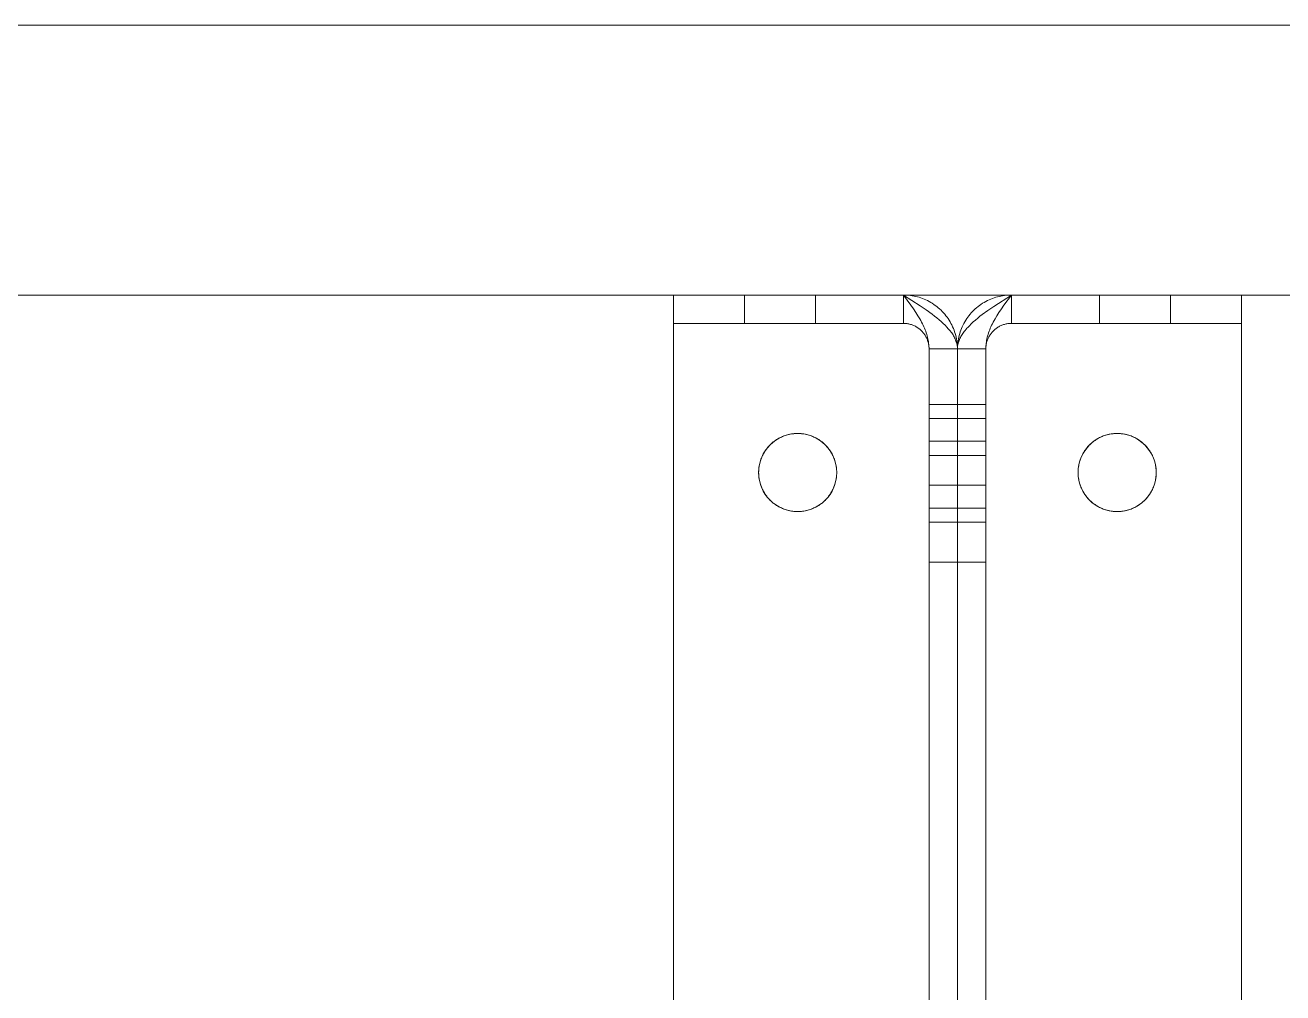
# Model space of a CAD drawing. Header units: millimetres. Extents: x -244 to 4312, y 246 to 2799.
# Drawn here: x 1683.7 to 1860.8, y 2192.3 to 2328.6 of the extents above; entities that cross this region are included whole.
import ezdxf

# ---------------------------------------------------------------- set-up
doc = ezdxf.new("R2010")
doc.units = ezdxf.units.MM
doc.layers.add('ZANO_R', color=7, linetype='Continuous', lineweight=0)

msp = doc.modelspace()

# ---------------------------------------------------------------- linework, layer by layer
at = {"layer": 'ZANO_R'}
for p, q in [((163, 2328.59), (1957, 2328.59)), ((1775, 2290.59), (1100, 2290.59)), ((1775, 2290.59), (1775, 2150.59)), ((1775, 2290.59), (1807.4, 2290.59)), ((1785, 2286.59), (1785, 2290.59)), ((1795, 2286.59), (1795, 2290.59)), ((1822.6, 2290.59), (1807.4, 2290.59)), ((1809.75, 2289.07), (1807.4, 2290.59)), ((1807.4, 2290.59), (1808.45, 2289.17)), ((1807.4, 2286.59), (1807.4, 2290.59)), ((1807.4, 2290.59), (1807.65, 2290.59)), ((1807.65, 2290.59), (1807.9, 2290.58)), ((1807.9, 2290.58), (1808.15, 2290.56)), ((1808.15, 2290.56), (1808.39, 2290.53)), ((1808.39, 2290.53), (1808.64, 2290.49)), ((1808.64, 2290.49), (1808.89, 2290.45)), ((1808.89, 2290.45), (1809.13, 2290.39)), ((1820.11, 2288.98), (1822.6, 2290.59)), ((1820.88, 2290.39), (1821.12, 2290.45)), ((1821.12, 2290.45), (1821.36, 2290.49)), ((1821.36, 2290.49), (1821.61, 2290.53)), ((1822.6, 2290.59), (1821.56, 2289.17)), ((1821.61, 2290.53), (1821.86, 2290.56)), ((1821.86, 2290.56), (1822.11, 2290.58)), ((1822.11, 2290.58), (1822.35, 2290.59)), ((1822.35, 2290.59), (1822.6, 2290.59)), ((1822.6, 2290.59), (1855, 2290.59)), ((1822.6, 2286.59), (1822.6, 2290.59)), ((1835, 2286.59), (1835, 2290.59)), ((1845, 2286.59), (1845, 2290.59)), ((1957, 2290.59), (1855, 2290.59)), ((1855, 2150.59), (1855, 2290.59)), ((1808.45, 2289.17), (1808.81, 2288.65)), ((1809.13, 2290.39), (1809.37, 2290.33)), ((1809.37, 2290.33), (1809.61, 2290.27)), ((1809.61, 2290.27), (1809.85, 2290.19)), ((1810.6, 2288.49), (1809.75, 2289.07)), ((1809.85, 2290.19), (1810.08, 2290.11)), ((1810.08, 2290.11), (1810.31, 2290.01)), ((1810.31, 2290.01), (1810.55, 2289.91)), ((1810.55, 2289.91), (1810.78, 2289.8)), ((1810.78, 2289.8), (1811.01, 2289.68)), ((1811.01, 2289.68), (1811.24, 2289.55)), ((1811.24, 2289.55), (1811.46, 2289.42)), ((1811.46, 2289.42), (1811.68, 2289.27)), ((1811.68, 2289.27), (1811.89, 2289.12)), ((1811.89, 2289.12), (1812.1, 2288.97)), ((1812.1, 2288.97), (1812.3, 2288.8)), ((1812.3, 2288.8), (1812.5, 2288.63)), ((1817.7, 2288.8), (1817.51, 2288.63)), ((1817.91, 2288.97), (1817.7, 2288.8)), ((1818.11, 2289.12), (1817.91, 2288.97)), ((1818.32, 2289.27), (1818.11, 2289.12)), ((1818.54, 2289.42), (1818.32, 2289.27)), ((1818.76, 2289.55), (1818.54, 2289.42)), ((1818.99, 2289.68), (1818.76, 2289.55)), ((1819.22, 2289.8), (1818.99, 2289.68)), ((1819.46, 2289.91), (1819.22, 2289.8)), ((1819.3, 2288.42), (1820.11, 2288.98)), ((1819.69, 2290.01), (1819.46, 2289.91)), ((1819.69, 2290.01), (1819.93, 2290.11)), ((1819.93, 2290.11), (1820.16, 2290.19)), ((1820.16, 2290.19), (1820.4, 2290.27)), ((1820.4, 2290.27), (1820.64, 2290.33)), ((1820.64, 2290.33), (1820.88, 2290.39)), ((1821.56, 2289.17), (1821.19, 2288.65)), ((1808.81, 2288.65), (1809.16, 2288.12)), ((1809.16, 2288.12), (1809.44, 2287.68)), ((1809.44, 2287.68), (1809.7, 2287.24)), ((1809.7, 2287.24), (1809.83, 2287.01)), ((1809.83, 2287.01), (1809.95, 2286.78)), ((1811.44, 2287.89), (1810.6, 2288.49)), ((1811.77, 2287.63), (1811.44, 2287.89)), ((1812.09, 2287.38), (1811.77, 2287.63)), ((1812.41, 2287.11), (1812.09, 2287.38)), ((1812.72, 2286.84), (1812.41, 2287.11)), ((1812.5, 2288.63), (1812.69, 2288.45)), ((1812.69, 2288.45), (1812.87, 2288.27)), ((1812.87, 2288.27), (1813.05, 2288.08)), ((1813.05, 2288.08), (1813.22, 2287.88)), ((1813.22, 2287.88), (1813.38, 2287.68)), ((1813.38, 2287.68), (1813.54, 2287.48)), ((1813.54, 2287.48), (1813.69, 2287.26)), ((1813.69, 2287.26), (1813.83, 2287.05)), ((1813.83, 2287.05), (1813.97, 2286.82)), ((1816.17, 2287.05), (1816.04, 2286.82)), ((1816.32, 2287.26), (1816.17, 2287.05)), ((1816.47, 2287.48), (1816.32, 2287.26)), ((1816.62, 2287.68), (1816.47, 2287.48)), ((1816.79, 2287.88), (1816.62, 2287.68)), ((1816.96, 2288.08), (1816.79, 2287.88)), ((1817.14, 2288.27), (1816.96, 2288.08)), ((1817.32, 2288.45), (1817.14, 2288.27)), ((1817.23, 2286.79), (1817.54, 2287.06)), ((1817.51, 2288.63), (1817.32, 2288.45)), ((1817.54, 2287.06), (1817.86, 2287.33)), ((1817.86, 2287.33), (1818.18, 2287.59)), ((1818.18, 2287.59), (1818.51, 2287.84)), ((1818.51, 2287.84), (1819.3, 2288.42)), ((1820.17, 2287.01), (1820.05, 2286.78)), ((1820.3, 2287.24), (1820.17, 2287.01)), ((1820.57, 2287.68), (1820.3, 2287.24)), ((1820.84, 2288.12), (1820.57, 2287.68)), ((1821.19, 2288.65), (1820.84, 2288.12)), ((1775, 2286.59), (1807.4, 2286.59)), ((1807.53, 2286.59), (1807.4, 2286.59)), ((1807.65, 2286.58), (1807.53, 2286.59)), ((1807.78, 2286.57), (1807.65, 2286.58)), ((1807.9, 2286.56), (1807.78, 2286.57)), ((1808.02, 2286.54), (1807.9, 2286.56)), ((1808.14, 2286.52), (1808.02, 2286.54)), ((1808.27, 2286.49), (1808.14, 2286.52)), ((1808.39, 2286.46), (1808.27, 2286.49)), ((1808.51, 2286.42), (1808.39, 2286.46)), ((1808.62, 2286.38), (1808.51, 2286.42)), ((1808.74, 2286.34), (1808.62, 2286.38)), ((1808.85, 2286.29), (1808.74, 2286.34)), ((1808.97, 2286.23), (1808.85, 2286.29)), ((1809.08, 2286.18), (1808.97, 2286.23)), ((1809.19, 2286.12), (1809.08, 2286.18)), ((1809.29, 2286.06), (1809.19, 2286.12)), ((1809.4, 2285.99), (1809.29, 2286.06)), ((1809.5, 2285.92), (1809.4, 2285.99)), ((1809.6, 2285.84), (1809.5, 2285.92)), ((1809.7, 2285.77), (1809.6, 2285.84)), ((1809.79, 2285.68), (1809.7, 2285.77)), ((1809.88, 2285.6), (1809.79, 2285.68)), ((1809.97, 2285.51), (1809.88, 2285.6)), ((1809.95, 2286.78), (1810.07, 2286.55)), ((1810.06, 2285.42), (1809.97, 2285.51)), ((1810.14, 2285.33), (1810.06, 2285.42)), ((1810.07, 2286.55), (1810.19, 2286.32)), ((1810.22, 2285.23), (1810.14, 2285.33)), ((1810.19, 2286.32), (1810.28, 2286.11)), ((1810.3, 2285.13), (1810.22, 2285.23)), ((1810.28, 2286.11), (1810.37, 2285.9)), ((1810.37, 2285.03), (1810.3, 2285.13)), ((1810.37, 2285.9), (1810.46, 2285.69)), ((1810.46, 2285.69), (1810.54, 2285.48)), ((1810.54, 2285.48), (1810.61, 2285.26)), ((1810.61, 2285.26), (1810.68, 2285.05)), ((1813, 2286.58), (1812.72, 2286.84)), ((1813.28, 2286.32), (1813, 2286.58)), ((1813.5, 2286.08), (1813.28, 2286.32)), ((1813.72, 2285.84), (1813.5, 2286.08)), ((1813.85, 2285.69), (1813.72, 2285.84)), ((1813.98, 2285.53), (1813.85, 2285.69)), ((1813.97, 2286.82), (1814.09, 2286.6)), ((1814.11, 2285.37), (1813.98, 2285.53)), ((1814.09, 2286.6), (1814.21, 2286.37)), ((1814.2, 2285.24), (1814.11, 2285.37)), ((1814.29, 2285.1), (1814.2, 2285.24)), ((1814.21, 2286.37), (1814.32, 2286.13)), ((1814.32, 2286.13), (1814.43, 2285.89)), ((1814.43, 2285.89), (1814.52, 2285.65)), ((1814.52, 2285.65), (1814.61, 2285.41)), ((1814.61, 2285.41), (1814.69, 2285.16)), ((1814.69, 2285.16), (1814.76, 2284.91)), ((1815.32, 2285.16), (1815.25, 2284.91)), ((1815.4, 2285.41), (1815.32, 2285.16)), ((1815.48, 2285.65), (1815.4, 2285.41)), ((1815.58, 2285.89), (1815.48, 2285.65)), ((1815.68, 2286.13), (1815.58, 2285.89)), ((1815.67, 2285.04), (1815.76, 2285.17)), ((1815.79, 2286.37), (1815.68, 2286.13)), ((1815.76, 2285.17), (1815.85, 2285.3)), ((1815.91, 2286.6), (1815.79, 2286.37)), ((1815.85, 2285.3), (1815.94, 2285.43)), ((1816.04, 2286.82), (1815.91, 2286.6)), ((1816.09, 2285.61), (1815.94, 2285.43)), ((1816.23, 2285.78), (1816.09, 2285.61)), ((1816.23, 2285.78), (1816.34, 2285.91)), ((1816.34, 2285.91), (1816.45, 2286.03)), ((1816.45, 2286.03), (1816.68, 2286.27)), ((1816.68, 2286.27), (1816.95, 2286.54)), ((1816.95, 2286.54), (1817.23, 2286.79)), ((1819.39, 2285.26), (1819.32, 2285.05)), ((1819.47, 2285.48), (1819.39, 2285.26)), ((1819.55, 2285.69), (1819.47, 2285.48)), ((1819.63, 2285.9), (1819.55, 2285.69)), ((1819.72, 2286.11), (1819.63, 2285.9)), ((1819.64, 2285.03), (1819.71, 2285.13)), ((1819.71, 2285.13), (1819.78, 2285.23)), ((1819.82, 2286.32), (1819.72, 2286.11)), ((1819.78, 2285.23), (1819.86, 2285.33)), ((1819.93, 2286.55), (1819.82, 2286.32)), ((1819.86, 2285.33), (1819.95, 2285.42)), ((1820.05, 2286.78), (1819.93, 2286.55)), ((1819.95, 2285.42), (1820.03, 2285.51)), ((1820.03, 2285.51), (1820.12, 2285.6)), ((1820.12, 2285.6), (1820.21, 2285.68)), ((1820.21, 2285.68), (1820.31, 2285.77)), ((1820.31, 2285.77), (1820.4, 2285.84)), ((1820.4, 2285.84), (1820.5, 2285.92)), ((1820.5, 2285.92), (1820.61, 2285.99)), ((1820.61, 2285.99), (1820.71, 2286.06)), ((1820.71, 2286.06), (1820.82, 2286.12)), ((1820.82, 2286.12), (1820.93, 2286.18)), ((1820.93, 2286.18), (1821.04, 2286.23)), ((1821.04, 2286.23), (1821.15, 2286.29)), ((1821.15, 2286.29), (1821.27, 2286.34)), ((1821.27, 2286.34), (1821.38, 2286.38)), ((1821.38, 2286.38), (1821.5, 2286.42)), ((1821.5, 2286.42), (1821.62, 2286.46)), ((1821.62, 2286.46), (1821.74, 2286.49)), ((1821.74, 2286.49), (1821.86, 2286.52)), ((1821.86, 2286.52), (1821.98, 2286.54)), ((1821.98, 2286.54), (1822.11, 2286.56)), ((1822.11, 2286.56), (1822.23, 2286.57)), ((1822.23, 2286.57), (1822.35, 2286.58)), ((1822.35, 2286.58), (1822.48, 2286.59)), ((1822.48, 2286.59), (1822.6, 2286.59)), ((1822.6, 2286.59), (1855, 2286.59)), ((1810.44, 2284.93), (1810.37, 2285.03)), ((1810.5, 2284.82), (1810.44, 2284.93)), ((1810.56, 2284.71), (1810.5, 2284.82)), ((1810.62, 2284.6), (1810.56, 2284.71)), ((1810.68, 2284.49), (1810.62, 2284.6)), ((1810.68, 2285.05), (1810.75, 2284.83)), ((1810.73, 2284.38), (1810.68, 2284.49)), ((1810.77, 2284.26), (1810.73, 2284.38)), ((1810.75, 2284.83), (1810.8, 2284.61)), ((1810.81, 2284.14), (1810.77, 2284.26)), ((1810.8, 2284.61), (1810.85, 2284.41)), ((1810.85, 2284.03), (1810.81, 2284.14)), ((1810.85, 2284.41), (1810.89, 2284.21)), ((1810.88, 2283.91), (1810.85, 2284.03)), ((1810.91, 2283.79), (1810.88, 2283.91)), ((1810.89, 2284.21), (1810.92, 2284.01)), ((1810.94, 2283.66), (1810.91, 2283.79)), ((1810.92, 2284.01), (1810.95, 2283.81)), ((1810.96, 2283.54), (1810.94, 2283.66)), ((1810.95, 2283.81), (1810.97, 2283.6)), ((1810.98, 2283.42), (1810.96, 2283.54)), ((1810.97, 2283.6), (1810.99, 2283.4)), ((1810.99, 2283.29), (1810.98, 2283.42)), ((1810.99, 2283.4), (1811, 2283.2)), ((1814.38, 2284.97), (1814.29, 2285.1)), ((1814.46, 2284.83), (1814.38, 2284.97)), ((1814.54, 2284.69), (1814.46, 2284.83)), ((1814.61, 2284.54), (1814.54, 2284.69)), ((1814.68, 2284.4), (1814.61, 2284.54)), ((1814.75, 2284.25), (1814.68, 2284.4)), ((1814.8, 2284.1), (1814.75, 2284.25)), ((1814.76, 2284.91), (1814.82, 2284.66)), ((1814.86, 2283.94), (1814.8, 2284.1)), ((1814.82, 2284.66), (1814.87, 2284.4)), ((1814.88, 2283.85), (1814.86, 2283.94)), ((1814.87, 2284.4), (1814.91, 2284.15)), ((1814.91, 2283.75), (1814.88, 2283.85)), ((1814.91, 2284.15), (1814.95, 2283.89)), ((1814.93, 2283.66), (1814.91, 2283.75)), ((1814.95, 2283.56), (1814.93, 2283.66)), ((1814.95, 2283.89), (1814.98, 2283.63)), ((1814.97, 2283.47), (1814.95, 2283.56)), ((1814.98, 2283.37), (1814.97, 2283.47)), ((1814.98, 2283.63), (1814.99, 2283.37)), ((1814.99, 2283.28), (1814.98, 2283.37)), ((1814.99, 2283.37), (1815, 2283.11)), ((1815.01, 2283.37), (1815, 2283.11)), ((1815.03, 2283.63), (1815.01, 2283.37)), ((1815.02, 2283.31), (1815.03, 2283.42)), ((1815.06, 2283.89), (1815.03, 2283.63)), ((1815.03, 2283.42), (1815.05, 2283.53)), ((1815.07, 2283.62), (1815.05, 2283.53)), ((1815.09, 2284.15), (1815.06, 2283.89)), ((1815.09, 2283.71), (1815.07, 2283.62)), ((1815.13, 2284.4), (1815.09, 2284.15)), ((1815.11, 2283.79), (1815.09, 2283.71)), ((1815.13, 2283.88), (1815.11, 2283.79)), ((1815.19, 2284.66), (1815.13, 2284.4)), ((1815.13, 2283.88), (1815.18, 2284.03)), ((1815.18, 2284.03), (1815.24, 2284.18)), ((1815.25, 2284.91), (1815.19, 2284.66)), ((1815.24, 2284.18), (1815.3, 2284.33)), ((1815.3, 2284.33), (1815.36, 2284.48)), ((1815.36, 2284.48), (1815.43, 2284.62)), ((1815.43, 2284.62), (1815.5, 2284.76)), ((1815.5, 2284.76), (1815.58, 2284.9)), ((1815.58, 2284.9), (1815.67, 2285.04)), ((1819.02, 2283.4), (1819.01, 2283.2)), ((1819.03, 2283.6), (1819.02, 2283.4)), ((1819.02, 2283.29), (1819.03, 2283.42)), ((1819.05, 2283.81), (1819.03, 2283.6)), ((1819.03, 2283.42), (1819.04, 2283.54)), ((1819.04, 2283.54), (1819.07, 2283.66)), ((1819.08, 2284.01), (1819.05, 2283.81)), ((1819.07, 2283.66), (1819.09, 2283.79)), ((1819.12, 2284.21), (1819.08, 2284.01)), ((1819.09, 2283.79), (1819.12, 2283.91)), ((1819.16, 2284.41), (1819.12, 2284.21)), ((1819.12, 2283.91), (1819.15, 2284.03)), ((1819.15, 2284.03), (1819.19, 2284.14)), ((1819.2, 2284.61), (1819.16, 2284.41)), ((1819.19, 2284.14), (1819.23, 2284.26)), ((1819.26, 2284.83), (1819.2, 2284.61)), ((1819.23, 2284.26), (1819.28, 2284.38)), ((1819.32, 2285.05), (1819.26, 2284.83)), ((1819.28, 2284.38), (1819.33, 2284.49)), ((1819.33, 2284.49), (1819.38, 2284.6)), ((1819.38, 2284.6), (1819.44, 2284.71)), ((1819.44, 2284.71), (1819.5, 2284.82)), ((1819.5, 2284.82), (1819.57, 2284.93)), ((1819.57, 2284.93), (1819.64, 2285.03)), ((1811, 2283.17), (1810.99, 2283.29)), ((1811, 2283.2), (1811, 2282.99)), ((1811, 2143.2), (1811, 2282.99)), ((1811, 2282.99), (1815, 2282.99)), ((1815, 2283.18), (1814.99, 2283.28)), ((1815, 2283.1), (1815.01, 2283.21)), ((1815, 2283.09), (1815, 2283.18)), ((1815, 2282.99), (1815, 2283.1)), ((1815, 2282.99), (1815, 2283.09)), ((1815, 2282.99), (1815, 2143.2)), ((1819, 2282.99), (1815, 2282.99)), ((1815.01, 2283.21), (1815.02, 2283.31)), ((1819.01, 2283.2), (1819, 2282.99)), ((1819, 2282.99), (1819, 2143.2)), ((1819.01, 2283.17), (1819.02, 2283.29)), ((1811, 2275.19), (1815, 2275.19)), ((1819, 2275.19), (1815, 2275.19)), ((1811, 2273.19), (1815, 2273.19)), ((1819, 2273.19), (1815, 2273.19)), ((1791.28, 2270.95), (1791.46, 2270.99)), ((1791.46, 2270.99), (1791.65, 2271.03)), ((1791.65, 2271.03), (1791.84, 2271.05)), ((1791.84, 2271.05), (1792.03, 2271.07)), ((1792.03, 2271.07), (1792.22, 2271.09)), ((1792.22, 2271.09), (1792.41, 2271.09)), ((1792.41, 2271.09), (1792.6, 2271.09)), ((1792.6, 2271.09), (1792.79, 2271.09)), ((1792.79, 2271.09), (1792.98, 2271.07)), ((1792.98, 2271.07), (1793.17, 2271.05)), ((1793.17, 2271.05), (1793.35, 2271.03)), ((1793.35, 2271.03), (1793.54, 2270.99)), ((1793.54, 2270.99), (1793.73, 2270.95)), ((1836.28, 2270.95), (1836.46, 2270.99)), ((1836.46, 2270.99), (1836.65, 2271.03)), ((1836.65, 2271.03), (1836.84, 2271.05)), ((1836.84, 2271.05), (1837.03, 2271.07)), ((1837.03, 2271.07), (1837.22, 2271.09)), ((1837.22, 2271.09), (1837.41, 2271.09)), ((1837.41, 2271.09), (1837.6, 2271.09)), ((1837.6, 2271.09), (1837.79, 2271.09)), ((1837.79, 2271.09), (1837.98, 2271.07)), ((1837.98, 2271.07), (1838.17, 2271.05)), ((1838.17, 2271.05), (1838.35, 2271.03)), ((1838.35, 2271.03), (1838.54, 2270.99)), ((1838.54, 2270.99), (1838.73, 2270.95)), ((1788.26, 2269.1), (1788.39, 2269.24)), ((1788.39, 2269.24), (1788.51, 2269.38)), ((1788.51, 2269.38), (1788.65, 2269.51)), ((1788.65, 2269.51), (1788.78, 2269.65)), ((1788.78, 2269.65), (1788.93, 2269.77)), ((1788.93, 2269.77), (1789.07, 2269.89)), ((1789.07, 2269.89), (1789.22, 2270.01)), ((1789.22, 2270.01), (1789.38, 2270.12)), ((1789.38, 2270.12), (1789.54, 2270.22)), ((1789.54, 2270.22), (1789.7, 2270.32)), ((1789.7, 2270.32), (1789.86, 2270.42)), ((1789.86, 2270.42), (1790.03, 2270.51)), ((1790.03, 2270.51), (1790.2, 2270.59)), ((1790.2, 2270.59), (1790.38, 2270.66)), ((1790.38, 2270.66), (1790.55, 2270.74)), ((1790.55, 2270.74), (1790.73, 2270.8)), ((1790.73, 2270.8), (1790.91, 2270.86)), ((1790.91, 2270.86), (1791.09, 2270.91)), ((1791.09, 2270.91), (1791.28, 2270.95)), ((1793.73, 2270.95), (1793.91, 2270.91)), ((1793.91, 2270.91), (1794.09, 2270.86)), ((1794.09, 2270.86), (1794.27, 2270.8)), ((1794.27, 2270.8), (1794.45, 2270.74)), ((1794.45, 2270.74), (1794.63, 2270.66)), ((1794.63, 2270.66), (1794.8, 2270.59)), ((1794.8, 2270.59), (1794.97, 2270.51)), ((1794.97, 2270.51), (1795.14, 2270.42)), ((1795.14, 2270.42), (1795.31, 2270.32)), ((1795.31, 2270.32), (1795.47, 2270.22)), ((1795.47, 2270.22), (1795.63, 2270.12)), ((1795.63, 2270.12), (1795.78, 2270.01)), ((1795.78, 2270.01), (1795.93, 2269.89)), ((1795.93, 2269.89), (1796.08, 2269.77)), ((1796.08, 2269.77), (1796.22, 2269.65)), ((1796.22, 2269.65), (1796.36, 2269.51)), ((1796.36, 2269.51), (1796.49, 2269.38)), ((1796.49, 2269.38), (1796.62, 2269.24)), ((1796.62, 2269.24), (1796.74, 2269.1)), ((1815, 2269.99), (1811, 2269.99)), ((1815, 2269.99), (1819, 2269.99)), ((1833.26, 2269.1), (1833.39, 2269.24)), ((1833.39, 2269.24), (1833.51, 2269.38)), ((1833.51, 2269.38), (1833.65, 2269.51)), ((1833.65, 2269.51), (1833.78, 2269.65)), ((1833.78, 2269.65), (1833.93, 2269.77)), ((1833.93, 2269.77), (1834.07, 2269.89)), ((1834.07, 2269.89), (1834.22, 2270.01)), ((1834.22, 2270.01), (1834.38, 2270.12)), ((1834.38, 2270.12), (1834.54, 2270.22)), ((1834.54, 2270.22), (1834.7, 2270.32)), ((1834.7, 2270.32), (1834.86, 2270.42)), ((1834.86, 2270.42), (1835.03, 2270.51)), ((1835.03, 2270.51), (1835.2, 2270.59)), ((1835.2, 2270.59), (1835.38, 2270.66)), ((1835.38, 2270.66), (1835.55, 2270.74)), ((1835.55, 2270.74), (1835.73, 2270.8)), ((1835.73, 2270.8), (1835.91, 2270.86)), ((1835.91, 2270.86), (1836.09, 2270.91)), ((1836.09, 2270.91), (1836.28, 2270.95)), ((1838.73, 2270.95), (1838.91, 2270.91)), ((1838.91, 2270.91), (1839.09, 2270.86)), ((1839.09, 2270.86), (1839.27, 2270.8)), ((1839.27, 2270.8), (1839.45, 2270.74)), ((1839.45, 2270.74), (1839.63, 2270.66)), ((1839.63, 2270.66), (1839.8, 2270.59)), ((1839.8, 2270.59), (1839.97, 2270.51)), ((1839.97, 2270.51), (1840.14, 2270.42)), ((1840.14, 2270.42), (1840.31, 2270.32)), ((1840.31, 2270.32), (1840.47, 2270.22)), ((1840.47, 2270.22), (1840.63, 2270.12)), ((1840.63, 2270.12), (1840.78, 2270.01)), ((1840.78, 2270.01), (1840.93, 2269.89)), ((1840.93, 2269.89), (1841.08, 2269.77)), ((1841.08, 2269.77), (1841.22, 2269.65)), ((1841.22, 2269.65), (1841.36, 2269.51)), ((1841.36, 2269.51), (1841.49, 2269.38)), ((1841.49, 2269.38), (1841.62, 2269.24)), ((1841.62, 2269.24), (1841.74, 2269.1)), ((1787.27, 2267.27), (1787.33, 2267.45)), ((1787.33, 2267.45), (1787.39, 2267.63)), ((1787.39, 2267.63), (1787.47, 2267.81)), ((1787.47, 2267.81), (1787.55, 2267.98)), ((1787.55, 2267.98), (1787.63, 2268.15)), ((1787.63, 2268.15), (1787.72, 2268.32)), ((1787.72, 2268.32), (1787.82, 2268.48)), ((1787.82, 2268.48), (1787.92, 2268.64)), ((1787.92, 2268.64), (1788.03, 2268.79)), ((1788.03, 2268.79), (1788.14, 2268.95)), ((1788.14, 2268.95), (1788.26, 2269.1)), ((1796.74, 2269.1), (1796.86, 2268.95)), ((1796.86, 2268.95), (1796.97, 2268.79)), ((1796.97, 2268.79), (1797.08, 2268.64)), ((1797.08, 2268.64), (1797.18, 2268.48)), ((1797.18, 2268.48), (1797.28, 2268.32)), ((1797.28, 2268.32), (1797.37, 2268.15)), ((1797.37, 2268.15), (1797.46, 2267.98)), ((1797.46, 2267.98), (1797.54, 2267.81)), ((1797.54, 2267.81), (1797.61, 2267.63)), ((1797.61, 2267.63), (1797.68, 2267.45)), ((1797.68, 2267.45), (1797.74, 2267.27)), ((1815, 2267.99), (1811, 2267.99)), ((1815, 2267.99), (1819, 2267.99)), ((1832.27, 2267.27), (1832.33, 2267.45)), ((1832.33, 2267.45), (1832.39, 2267.63)), ((1832.39, 2267.63), (1832.47, 2267.81)), ((1832.47, 2267.81), (1832.55, 2267.98)), ((1832.55, 2267.98), (1832.63, 2268.15)), ((1832.63, 2268.15), (1832.72, 2268.32)), ((1832.72, 2268.32), (1832.82, 2268.48)), ((1832.82, 2268.48), (1832.92, 2268.64)), ((1832.92, 2268.64), (1833.03, 2268.79)), ((1833.03, 2268.79), (1833.14, 2268.95)), ((1833.14, 2268.95), (1833.26, 2269.1)), ((1841.74, 2269.1), (1841.86, 2268.95)), ((1841.86, 2268.95), (1841.97, 2268.79)), ((1841.97, 2268.79), (1842.08, 2268.64)), ((1842.08, 2268.64), (1842.18, 2268.48)), ((1842.18, 2268.48), (1842.28, 2268.32)), ((1842.28, 2268.32), (1842.37, 2268.15)), ((1842.37, 2268.15), (1842.46, 2267.98)), ((1842.46, 2267.98), (1842.54, 2267.81)), ((1842.54, 2267.81), (1842.61, 2267.63)), ((1842.61, 2267.63), (1842.68, 2267.45)), ((1842.68, 2267.45), (1842.74, 2267.27)), ((1787, 2265.59), (1787.01, 2265.78)), ((1787.01, 2265.78), (1787.02, 2265.97)), ((1787.02, 2265.97), (1787.03, 2266.16)), ((1787.03, 2266.16), (1787.05, 2266.35)), ((1787.05, 2266.35), (1787.08, 2266.54)), ((1787.08, 2266.54), (1787.12, 2266.72)), ((1787.12, 2266.72), (1787.16, 2266.91)), ((1787.16, 2266.91), (1787.21, 2267.09)), ((1787.21, 2267.09), (1787.27, 2267.27)), ((1797.74, 2267.27), (1797.79, 2267.09)), ((1797.79, 2267.09), (1797.84, 2266.91)), ((1797.84, 2266.91), (1797.88, 2266.72)), ((1797.88, 2266.72), (1797.92, 2266.54)), ((1797.92, 2266.54), (1797.95, 2266.35)), ((1797.95, 2266.35), (1797.97, 2266.16)), ((1797.97, 2266.16), (1797.99, 2265.97)), ((1797.99, 2265.97), (1798, 2265.78)), ((1798, 2265.78), (1798, 2265.59)), ((1832, 2265.59), (1832.01, 2265.78)), ((1832.01, 2265.78), (1832.02, 2265.97)), ((1832.02, 2265.97), (1832.03, 2266.16)), ((1832.03, 2266.16), (1832.05, 2266.35)), ((1832.05, 2266.35), (1832.08, 2266.54)), ((1832.08, 2266.54), (1832.12, 2266.72)), ((1832.12, 2266.72), (1832.16, 2266.91)), ((1832.16, 2266.91), (1832.21, 2267.09)), ((1832.21, 2267.09), (1832.27, 2267.27)), ((1842.74, 2267.27), (1842.79, 2267.09)), ((1842.79, 2267.09), (1842.84, 2266.91)), ((1842.84, 2266.91), (1842.88, 2266.72)), ((1842.88, 2266.72), (1842.92, 2266.54)), ((1842.92, 2266.54), (1842.95, 2266.35)), ((1842.95, 2266.35), (1842.97, 2266.16)), ((1842.97, 2266.16), (1842.99, 2265.97)), ((1842.99, 2265.97), (1843, 2265.78)), ((1843, 2265.78), (1843, 2265.59)), ((1787.01, 2265.4), (1787, 2265.59)), ((1787.02, 2265.21), (1787.01, 2265.4)), ((1787.03, 2265.02), (1787.02, 2265.21)), ((1787.05, 2264.84), (1787.03, 2265.02)), ((1787.08, 2264.65), (1787.05, 2264.84)), ((1787.12, 2264.46), (1787.08, 2264.65)), ((1787.16, 2264.28), (1787.12, 2264.46)), ((1787.21, 2264.09), (1787.16, 2264.28)), ((1787.27, 2263.91), (1787.21, 2264.09)), ((1787.33, 2263.73), (1787.27, 2263.91)), ((1797.74, 2263.91), (1797.68, 2263.73)), ((1797.79, 2264.09), (1797.74, 2263.91)), ((1797.84, 2264.28), (1797.79, 2264.09)), ((1797.88, 2264.46), (1797.84, 2264.28)), ((1797.92, 2264.65), (1797.88, 2264.46)), ((1797.95, 2264.84), (1797.92, 2264.65)), ((1797.97, 2265.02), (1797.95, 2264.84)), ((1797.99, 2265.21), (1797.97, 2265.02)), ((1798, 2265.4), (1797.99, 2265.21)), ((1798, 2265.59), (1798, 2265.4)), ((1832.01, 2265.4), (1832, 2265.59)), ((1832.02, 2265.21), (1832.01, 2265.4)), ((1832.03, 2265.02), (1832.02, 2265.21)), ((1832.05, 2264.84), (1832.03, 2265.02)), ((1832.08, 2264.65), (1832.05, 2264.84)), ((1832.12, 2264.46), (1832.08, 2264.65)), ((1832.16, 2264.28), (1832.12, 2264.46)), ((1832.21, 2264.09), (1832.16, 2264.28)), ((1832.27, 2263.91), (1832.21, 2264.09)), ((1832.33, 2263.73), (1832.27, 2263.91)), ((1842.74, 2263.91), (1842.68, 2263.73)), ((1842.79, 2264.09), (1842.74, 2263.91)), ((1842.84, 2264.28), (1842.79, 2264.09)), ((1842.88, 2264.46), (1842.84, 2264.28)), ((1842.92, 2264.65), (1842.88, 2264.46)), ((1842.95, 2264.84), (1842.92, 2264.65)), ((1842.97, 2265.02), (1842.95, 2264.84)), ((1842.99, 2265.21), (1842.97, 2265.02)), ((1843, 2265.4), (1842.99, 2265.21)), ((1843, 2265.59), (1843, 2265.4)), ((1787.39, 2263.55), (1787.33, 2263.73)), ((1787.47, 2263.38), (1787.39, 2263.55)), ((1787.55, 2263.21), (1787.47, 2263.38)), ((1787.63, 2263.04), (1787.55, 2263.21)), ((1787.72, 2262.87), (1787.63, 2263.04)), ((1787.82, 2262.71), (1787.72, 2262.87)), ((1787.92, 2262.55), (1787.82, 2262.71)), ((1788.03, 2262.39), (1787.92, 2262.55)), ((1788.14, 2262.24), (1788.03, 2262.39)), ((1788.26, 2262.09), (1788.14, 2262.24)), ((1796.86, 2262.24), (1796.74, 2262.09)), ((1796.97, 2262.39), (1796.86, 2262.24)), ((1797.08, 2262.55), (1796.97, 2262.39)), ((1797.18, 2262.71), (1797.08, 2262.55)), ((1797.28, 2262.87), (1797.18, 2262.71)), ((1797.37, 2263.04), (1797.28, 2262.87)), ((1797.46, 2263.21), (1797.37, 2263.04)), ((1797.54, 2263.38), (1797.46, 2263.21)), ((1797.61, 2263.55), (1797.54, 2263.38)), ((1797.68, 2263.73), (1797.61, 2263.55)), ((1811, 2263.81), (1815, 2263.81)), ((1819, 2263.81), (1815, 2263.81)), ((1832.39, 2263.55), (1832.33, 2263.73)), ((1832.47, 2263.38), (1832.39, 2263.55)), ((1832.55, 2263.21), (1832.47, 2263.38)), ((1832.63, 2263.04), (1832.55, 2263.21)), ((1832.72, 2262.87), (1832.63, 2263.04)), ((1832.82, 2262.71), (1832.72, 2262.87)), ((1832.92, 2262.55), (1832.82, 2262.71)), ((1833.03, 2262.39), (1832.92, 2262.55)), ((1833.14, 2262.24), (1833.03, 2262.39)), ((1833.26, 2262.09), (1833.14, 2262.24)), ((1841.86, 2262.24), (1841.74, 2262.09)), ((1841.97, 2262.39), (1841.86, 2262.24)), ((1842.08, 2262.55), (1841.97, 2262.39)), ((1842.18, 2262.71), (1842.08, 2262.55)), ((1842.28, 2262.87), (1842.18, 2262.71)), ((1842.37, 2263.04), (1842.28, 2262.87)), ((1842.46, 2263.21), (1842.37, 2263.04)), ((1842.54, 2263.38), (1842.46, 2263.21)), ((1842.61, 2263.55), (1842.54, 2263.38)), ((1842.68, 2263.73), (1842.61, 2263.55)), ((1788.39, 2261.95), (1788.26, 2262.09)), ((1788.51, 2261.81), (1788.39, 2261.95)), ((1788.65, 2261.67), (1788.51, 2261.81)), ((1788.78, 2261.54), (1788.65, 2261.67)), ((1788.93, 2261.41), (1788.78, 2261.54)), ((1789.07, 2261.29), (1788.93, 2261.41)), ((1789.22, 2261.18), (1789.07, 2261.29)), ((1789.38, 2261.07), (1789.22, 2261.18)), ((1789.54, 2260.96), (1789.38, 2261.07)), ((1789.7, 2260.86), (1789.54, 2260.96)), ((1789.86, 2260.77), (1789.7, 2260.86)), ((1790.03, 2260.68), (1789.86, 2260.77)), ((1790.2, 2260.6), (1790.03, 2260.68)), ((1790.38, 2260.52), (1790.2, 2260.6)), ((1790.55, 2260.45), (1790.38, 2260.52)), ((1790.73, 2260.39), (1790.55, 2260.45)), ((1790.91, 2260.33), (1790.73, 2260.39)), ((1794.27, 2260.39), (1794.09, 2260.33)), ((1794.45, 2260.45), (1794.27, 2260.39)), ((1794.63, 2260.52), (1794.45, 2260.45)), ((1794.8, 2260.6), (1794.63, 2260.52)), ((1794.97, 2260.68), (1794.8, 2260.6)), ((1795.14, 2260.77), (1794.97, 2260.68)), ((1795.31, 2260.86), (1795.14, 2260.77)), ((1795.47, 2260.96), (1795.31, 2260.86)), ((1795.63, 2261.07), (1795.47, 2260.96)), ((1795.78, 2261.18), (1795.63, 2261.07)), ((1795.93, 2261.29), (1795.78, 2261.18)), ((1796.08, 2261.41), (1795.93, 2261.29)), ((1796.22, 2261.54), (1796.08, 2261.41)), ((1796.36, 2261.67), (1796.22, 2261.54)), ((1796.49, 2261.81), (1796.36, 2261.67)), ((1796.62, 2261.95), (1796.49, 2261.81)), ((1796.74, 2262.09), (1796.62, 2261.95)), ((1811, 2260.59), (1815, 2260.59)), ((1815, 2260.59), (1819, 2260.59)), ((1833.39, 2261.95), (1833.26, 2262.09)), ((1833.51, 2261.81), (1833.39, 2261.95)), ((1833.65, 2261.67), (1833.51, 2261.81)), ((1833.78, 2261.54), (1833.65, 2261.67)), ((1833.93, 2261.41), (1833.78, 2261.54)), ((1834.07, 2261.29), (1833.93, 2261.41)), ((1834.22, 2261.18), (1834.07, 2261.29)), ((1834.38, 2261.07), (1834.22, 2261.18)), ((1834.54, 2260.96), (1834.38, 2261.07)), ((1834.7, 2260.86), (1834.54, 2260.96)), ((1834.86, 2260.77), (1834.7, 2260.86)), ((1835.03, 2260.68), (1834.86, 2260.77)), ((1835.2, 2260.6), (1835.03, 2260.68)), ((1835.38, 2260.52), (1835.2, 2260.6)), ((1835.55, 2260.45), (1835.38, 2260.52)), ((1835.73, 2260.39), (1835.55, 2260.45)), ((1835.91, 2260.33), (1835.73, 2260.39)), ((1839.27, 2260.39), (1839.09, 2260.33)), ((1839.45, 2260.45), (1839.27, 2260.39)), ((1839.63, 2260.52), (1839.45, 2260.45)), ((1839.8, 2260.6), (1839.63, 2260.52)), ((1839.97, 2260.68), (1839.8, 2260.6)), ((1840.14, 2260.77), (1839.97, 2260.68)), ((1840.31, 2260.86), (1840.14, 2260.77)), ((1840.47, 2260.96), (1840.31, 2260.86)), ((1840.63, 2261.07), (1840.47, 2260.96)), ((1840.78, 2261.18), (1840.63, 2261.07)), ((1840.93, 2261.29), (1840.78, 2261.18)), ((1841.08, 2261.41), (1840.93, 2261.29)), ((1841.22, 2261.54), (1841.08, 2261.41)), ((1841.36, 2261.67), (1841.22, 2261.54)), ((1841.49, 2261.81), (1841.36, 2261.67)), ((1841.62, 2261.95), (1841.49, 2261.81)), ((1841.74, 2262.09), (1841.62, 2261.95)), ((1791.09, 2260.28), (1790.91, 2260.33)), ((1791.28, 2260.23), (1791.09, 2260.28)), ((1791.46, 2260.19), (1791.28, 2260.23)), ((1791.65, 2260.16), (1791.46, 2260.19)), ((1791.84, 2260.13), (1791.65, 2260.16)), ((1792.03, 2260.11), (1791.84, 2260.13)), ((1792.22, 2260.1), (1792.03, 2260.11)), ((1792.41, 2260.09), (1792.22, 2260.1)), ((1792.6, 2260.09), (1792.41, 2260.09)), ((1792.79, 2260.1), (1792.6, 2260.09)), ((1792.98, 2260.11), (1792.79, 2260.1)), ((1793.17, 2260.13), (1792.98, 2260.11)), ((1793.35, 2260.16), (1793.17, 2260.13)), ((1793.54, 2260.19), (1793.35, 2260.16)), ((1793.73, 2260.23), (1793.54, 2260.19)), ((1793.91, 2260.28), (1793.73, 2260.23)), ((1794.09, 2260.33), (1793.91, 2260.28)), ((1815, 2258.61), (1811, 2258.61)), ((1815, 2258.61), (1819, 2258.61)), ((1836.09, 2260.28), (1835.91, 2260.33)), ((1836.28, 2260.23), (1836.09, 2260.28)), ((1836.46, 2260.19), (1836.28, 2260.23)), ((1836.65, 2260.16), (1836.46, 2260.19)), ((1836.84, 2260.13), (1836.65, 2260.16)), ((1837.03, 2260.11), (1836.84, 2260.13)), ((1837.22, 2260.1), (1837.03, 2260.11)), ((1837.41, 2260.09), (1837.22, 2260.1)), ((1837.6, 2260.09), (1837.41, 2260.09)), ((1837.79, 2260.1), (1837.6, 2260.09)), ((1837.98, 2260.11), (1837.79, 2260.1)), ((1838.17, 2260.13), (1837.98, 2260.11)), ((1838.35, 2260.16), (1838.17, 2260.13)), ((1838.54, 2260.19), (1838.35, 2260.16)), ((1838.73, 2260.23), (1838.54, 2260.19)), ((1838.91, 2260.28), (1838.73, 2260.23)), ((1839.09, 2260.33), (1838.91, 2260.28)), ((1811, 2252.99), (1815, 2252.99)), ((1815, 2252.99), (1819, 2252.99))]:
    msp.add_line(p, q, dxfattribs=at)
for centre in [(1792.5, 2265.59), (1837.5, 2265.59)]:
    msp.add_circle(centre, 5.5, dxfattribs=at)

doc.saveas('drawing.dxf')
